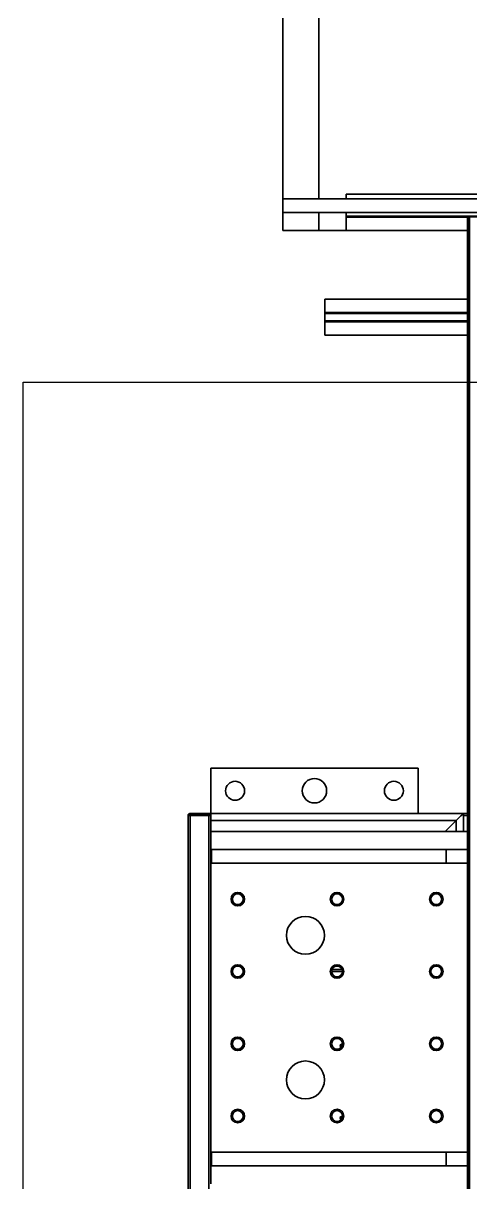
# Model space of a CAD drawing. Header units: millimetres. Extents: x -1052 to 3351, y 0 to 2015.
# Drawn here: x -398.07 to -390.74, y 1691.69 to 1710.65 of the extents above; entities that cross this region are included whole.
import ezdxf

# ---------------------------------------------------------------- set-up
doc = ezdxf.new("R2010")
doc.units = ezdxf.units.MM
doc.layers.add('COLUMN', color=3, linetype='Continuous')

msp = doc.modelspace()

# ---------------------------------------------------------------- linework, layer by layer
at = {"color": 7, "linetype": 'Continuous', "lineweight": 35}
for p, q in [((-393.8074, 1710.7369), (-393.8074, 1707.7785)), ((-393.8074, 1710.7369), (-393.8074, 1707.7785)), ((-393.2158, 1707.7785), (-393.2158, 1710.7369)), ((-393.2158, 1707.7785), (-393.2158, 1710.7369)), ((-390.0355, 1707.8525), (-392.772, 1707.8525)), ((-392.772, 1707.8525), (-392.772, 1707.7785)), ((-390.0355, 1707.8525), (-392.772, 1707.8525)), ((-392.772, 1707.8525), (-392.772, 1707.7785)), ((-390.0355, 1707.7785), (-393.8074, 1707.7785)), ((-393.8074, 1707.7785), (-393.8074, 1707.5566)), ((-390.0355, 1707.7785), (-393.8074, 1707.7785)), ((-393.8074, 1707.7785), (-393.8074, 1707.5566)), ((-393.8074, 1707.5566), (-393.8074, 1707.2608)), ((-390.0207, 1707.5566), (-393.8074, 1707.5566)), ((-393.8074, 1707.5566), (-393.8074, 1707.2608)), ((-390.0207, 1707.5566), (-393.8074, 1707.5566)), ((-393.2158, 1707.2608), (-393.2158, 1707.5566)), ((-393.2158, 1707.2608), (-393.2158, 1707.5566)), ((-392.772, 1707.5566), (-392.772, 1707.2608)), ((-392.772, 1707.5566), (-392.772, 1707.2608)), ((-390.0207, 1707.496), (-392.772, 1707.496)), ((-390.0207, 1707.496), (-392.772, 1707.496)), ((-390.7803, 1707.4812), (-392.772, 1707.4812)), ((-392.772, 1707.4812), (-392.772, 1707.2608)), ((-390.7803, 1707.4812), (-392.772, 1707.4812)), ((-392.772, 1707.4812), (-392.772, 1707.2608)), ((-390.7803, 1677.3074), (-390.7803, 1707.4827)), ((-390.7803, 1707.4827), (-390.7581, 1707.4827)), ((-390.7803, 1677.3074), (-390.7803, 1707.4827)), ((-390.7803, 1707.4827), (-390.7581, 1707.4827)), ((-390.7581, 1677.3074), (-390.7581, 1707.4827)), ((-390.7581, 1707.4827), (-390.7472, 1707.4827)), ((-390.7581, 1677.3074), (-390.7581, 1707.4827)), ((-390.7581, 1707.4827), (-390.7472, 1707.4827)), ((-390.7472, 1677.3074), (-390.7472, 1707.4827)), ((-390.7472, 1707.4827), (-389.597, 1707.4827)), ((-390.7472, 1677.3074), (-390.7472, 1707.4827)), ((-390.7472, 1707.4827), (-389.597, 1707.4827)), ((-393.2158, 1707.2608), (-393.8074, 1707.2608)), ((-393.2158, 1707.2608), (-393.8074, 1707.2608)), ((-392.772, 1707.2608), (-393.2158, 1707.2608)), ((-392.772, 1707.2608), (-393.2158, 1707.2608)), ((-390.7803, 1707.2608), (-392.772, 1707.2608)), ((-390.7803, 1707.2608), (-392.772, 1707.2608)), ((-390.7803, 1706.1366), (-393.1196, 1706.1366)), ((-393.1196, 1706.1366), (-393.1196, 1705.9162)), ((-390.7803, 1706.1366), (-393.1196, 1706.1366)), ((-393.1196, 1706.1366), (-393.1196, 1705.9162)), ((-390.7803, 1705.9162), (-393.1196, 1705.9162)), ((-393.1196, 1705.9162), (-393.1196, 1705.9014)), ((-390.7803, 1705.9162), (-393.1196, 1705.9162)), ((-393.1196, 1705.9162), (-393.1196, 1705.9014)), ((-390.7803, 1705.9014), (-393.1196, 1705.9014)), ((-393.1196, 1705.9014), (-393.1196, 1705.7801)), ((-390.7803, 1705.9014), (-393.1196, 1705.9014)), ((-393.1196, 1705.9014), (-393.1196, 1705.7801)), ((-390.7803, 1705.7801), (-393.1196, 1705.7801)), ((-393.1196, 1705.7801), (-393.1196, 1705.7653)), ((-390.7803, 1705.7801), (-393.1196, 1705.7801)), ((-393.1196, 1705.7801), (-393.1196, 1705.7653)), ((-390.7803, 1705.7653), (-393.1196, 1705.7653)), ((-393.1196, 1705.7653), (-393.1196, 1705.5449)), ((-390.7803, 1705.7653), (-393.1196, 1705.7653)), ((-393.1196, 1705.7653), (-393.1196, 1705.5449)), ((-390.7803, 1705.5449), (-393.1196, 1705.5449)), ((-390.7803, 1705.5449), (-393.1196, 1705.5449)), ((-394.9908, 1698.4597), (-394.9908, 1697.7201)), ((-391.5887, 1698.4597), (-394.9908, 1698.4597)), ((-394.9908, 1698.4597), (-394.9908, 1697.7201)), ((-391.5887, 1698.4597), (-394.9908, 1698.4597)), ((-391.5887, 1697.7201), (-391.5887, 1698.4597)), ((-391.5887, 1697.7201), (-391.5887, 1698.4597)), ((-395.3606, 1689.1739), (-395.3606, 1697.687)), ((-395.3606, 1689.1739), (-395.3606, 1697.687)), ((-395.3275, 1697.7201), (-395.3275, 1697.6979)), ((-395.3275, 1697.7201), (-395.0239, 1697.7201)), ((-395.3275, 1697.7201), (-395.3275, 1697.6979)), ((-395.3275, 1697.7201), (-395.0239, 1697.7201)), ((-395.3275, 1697.6979), (-395.0239, 1697.6979)), ((-395.3275, 1697.6979), (-395.0239, 1697.6979)), ((-395.3275, 1689.1735), (-395.3275, 1697.6874)), ((-395.3275, 1697.6874), (-395.0239, 1697.6874)), ((-395.3275, 1689.1735), (-395.3275, 1697.6874)), ((-395.3275, 1697.6874), (-395.0239, 1697.6874)), ((-395.0239, 1697.6979), (-395.0239, 1697.7201)), ((-395.0239, 1697.6979), (-395.0239, 1697.7201)), ((-395.0239, 1689.1735), (-395.0239, 1697.6874)), ((-395.0239, 1689.1735), (-395.0239, 1697.6874)), ((-394.9908, 1697.687), (-395.013, 1697.687)), ((-394.9908, 1697.687), (-395.013, 1697.687)), ((-390.8491, 1697.7201), (-394.9908, 1697.7201)), ((-394.9908, 1697.7201), (-394.9908, 1697.6017)), ((-390.8491, 1697.7201), (-394.9908, 1697.7201)), ((-394.9908, 1697.7201), (-394.9908, 1697.6017)), ((-390.9674, 1697.6017), (-394.9908, 1697.6017)), ((-394.9908, 1697.6017), (-394.9908, 1697.4242)), ((-390.9674, 1697.6017), (-394.9908, 1697.6017)), ((-394.9908, 1697.6017), (-394.9908, 1697.4242)), ((-391.1449, 1697.4242), (-390.9674, 1697.6017)), ((-391.1449, 1697.4242), (-390.9674, 1697.6017)), ((-390.9674, 1697.4242), (-390.9674, 1697.6017)), ((-390.9674, 1697.4242), (-390.9674, 1697.6017)), ((-390.8491, 1697.7201), (-390.7803, 1697.7201)), ((-390.8491, 1697.4242), (-390.8491, 1697.7201)), ((-390.8491, 1697.7201), (-390.7803, 1697.7201)), ((-390.8491, 1697.4242), (-390.8491, 1697.7201)), ((-390.8491, 1697.687), (-390.7803, 1697.687)), ((-390.8491, 1697.687), (-390.7803, 1697.687)), ((-390.7803, 1697.4242), (-394.9908, 1697.4242)), ((-394.9908, 1697.4242), (-394.9908, 1691.6554)), ((-390.7803, 1697.4242), (-394.9908, 1697.4242)), ((-394.9908, 1697.4242), (-394.9908, 1691.6554)), ((-394.976, 1696.9065), (-394.976, 1697.1284)), ((-391.1301, 1697.1284), (-394.976, 1697.1284)), ((-394.976, 1696.9065), (-394.976, 1697.1284)), ((-391.1301, 1697.1284), (-394.976, 1697.1284)), ((-391.1301, 1696.9065), (-391.1301, 1697.1284)), ((-390.7803, 1697.1284), (-391.1301, 1697.1284)), ((-391.1301, 1696.9065), (-391.1301, 1697.1284)), ((-390.7803, 1697.1284), (-391.1301, 1697.1284)), ((-391.1301, 1696.9065), (-394.976, 1696.9065)), ((-391.1301, 1696.9065), (-394.976, 1696.9065)), ((-390.7803, 1696.9065), (-391.1301, 1696.9065)), ((-390.7803, 1696.9065), (-391.1301, 1696.9065)), ((-392.8312, 1695.1315), (-393.0087, 1695.1315)), ((-392.8312, 1695.1315), (-393.0087, 1695.1315)), ((-392.8376, 1695.1646), (-393.0023, 1695.1646)), ((-392.8376, 1695.1646), (-393.0023, 1695.1646)), ((-392.8453, 1693.9398), (-392.867, 1693.9237)), ((-392.8293, 1693.9398), (-392.867, 1693.9119)), ((-392.8453, 1693.9398), (-392.867, 1693.9237)), ((-392.8293, 1693.9398), (-392.867, 1693.9119)), ((-392.8316, 1693.9398), (-392.846, 1693.9398)), ((-392.8316, 1693.9398), (-392.846, 1693.9398)), ((-392.841, 1692.7282), (-392.8668, 1692.7278)), ((-392.841, 1692.7282), (-392.8668, 1692.7278)), ((-392.8448, 1692.7208), (-392.8628, 1692.7205)), ((-392.8448, 1692.7208), (-392.8628, 1692.7205)), ((-392.8486, 1692.7133), (-392.8528, 1692.7132)), ((-392.8486, 1692.7133), (-392.8528, 1692.7132)), ((-392.8316, 1692.7564), (-392.846, 1692.7564)), ((-392.8316, 1692.7564), (-392.846, 1692.7564)), ((-394.976, 1692.1731), (-394.976, 1691.9513)), ((-391.1301, 1692.1731), (-394.976, 1692.1731)), ((-394.976, 1692.1731), (-394.976, 1691.9513)), ((-391.1301, 1692.1731), (-394.976, 1692.1731)), ((-391.1301, 1692.1731), (-391.1301, 1691.9513)), ((-390.7803, 1692.1731), (-391.1301, 1692.1731)), ((-391.1301, 1692.1731), (-391.1301, 1691.9513)), ((-390.7803, 1692.1731), (-391.1301, 1692.1731)), ((-391.1301, 1691.9513), (-394.976, 1691.9513)), ((-391.1301, 1691.9513), (-394.976, 1691.9513)), ((-390.7803, 1691.9513), (-391.1301, 1691.9513)), ((-390.7803, 1691.9513), (-391.1301, 1691.9513))]:
    msp.add_line(p, q, dxfattribs=at)
for points in [[(-390.9674, 1697.6017), (-390.9443, 1697.6248), (-390.9221, 1697.647), (-390.9017, 1697.6675), (-390.8837, 1697.6854), (-390.869, 1697.7001), (-390.8581, 1697.7111), (-390.8514, 1697.7178), (-390.8491, 1697.7201)], [(-390.8491, 1697.7201), (-390.8509, 1697.7183), (-390.8562, 1697.7129), (-390.8649, 1697.7042), (-390.8768, 1697.6924), (-390.8914, 1697.6778), (-390.9083, 1697.6609), (-390.9269, 1697.6422), (-390.9469, 1697.6223), (-390.9674, 1697.6017)], [(-390.9674, 1697.6017), (-390.9443, 1697.6248), (-390.9221, 1697.647), (-390.9017, 1697.6675), (-390.8837, 1697.6854), (-390.869, 1697.7001), (-390.8581, 1697.7111), (-390.8514, 1697.7178), (-390.8491, 1697.7201)], [(-390.8491, 1697.7201), (-390.8509, 1697.7183), (-390.8562, 1697.7129), (-390.8649, 1697.7042), (-390.8768, 1697.6924), (-390.8914, 1697.6778), (-390.9083, 1697.6609), (-390.9269, 1697.6422), (-390.9469, 1697.6223), (-390.9674, 1697.6017)]]:
    msp.add_lwpolyline(points, dxfattribs=at)
for centre, radius in [((-394.5914, 1698.0899), 0.1553), ((-394.5914, 1698.0899), 0.1553), ((-393.2897, 1698.0899), 0.1997), ((-393.2897, 1698.0899), 0.1997), ((-391.9881, 1698.0899), 0.1553), ((-391.9881, 1698.0899), 0.1553), ((-394.547, 1696.3148), 0.1109), ((-394.547, 1696.3148), 0.1109), ((-394.547, 1696.3148), 0.0888), ((-394.547, 1696.3148), 0.0888), ((-392.9199, 1696.3148), 0.1109), ((-392.9199, 1696.3148), 0.1109), ((-392.9199, 1696.3148), 0.0888), ((-392.9199, 1696.3148), 0.0888), ((-391.2928, 1696.3148), 0.1109), ((-391.2928, 1696.3148), 0.1109), ((-391.2928, 1696.3148), 0.0888), ((-391.2928, 1696.3148), 0.0888), ((-393.4377, 1695.7232), 0.3106), ((-393.4377, 1695.7232), 0.3106), ((-394.547, 1695.1315), 0.1109), ((-394.547, 1695.1315), 0.1109), ((-394.547, 1695.1315), 0.0888), ((-394.547, 1695.1315), 0.0888), ((-392.9199, 1695.1315), 0.1109), ((-392.9199, 1695.1315), 0.1109), ((-392.9199, 1695.1315), 0.0888), ((-392.9199, 1695.1315), 0.0888), ((-391.2928, 1695.1315), 0.1109), ((-391.2928, 1695.1315), 0.1109), ((-391.2928, 1695.1315), 0.0888), ((-391.2928, 1695.1315), 0.0888), ((-394.547, 1693.9482), 0.1109), ((-394.547, 1693.9482), 0.1109), ((-394.547, 1693.9482), 0.0888), ((-394.547, 1693.9482), 0.0888), ((-392.9199, 1693.9482), 0.1109), ((-392.9199, 1693.9482), 0.1109), ((-392.9199, 1693.9482), 0.0888), ((-392.9199, 1693.9482), 0.0888), ((-391.2928, 1693.9482), 0.1109), ((-391.2928, 1693.9482), 0.1109), ((-391.2928, 1693.9482), 0.0888), ((-391.2928, 1693.9482), 0.0888), ((-393.4377, 1693.3565), 0.3106), ((-393.4377, 1693.3565), 0.3106), ((-394.547, 1692.7648), 0.1109), ((-394.547, 1692.7648), 0.1109), ((-394.547, 1692.7648), 0.0888), ((-394.547, 1692.7648), 0.0888), ((-392.9199, 1692.7648), 0.1109), ((-392.9199, 1692.7648), 0.1109), ((-392.9199, 1692.7648), 0.0888), ((-392.9199, 1692.7648), 0.0888), ((-391.2928, 1692.7648), 0.1109), ((-391.2928, 1692.7648), 0.1109), ((-391.2928, 1692.7648), 0.0888), ((-391.2928, 1692.7648), 0.0888)]:
    msp.add_circle(centre, radius, dxfattribs=at)
for centre, end in [((-392.846, 1693.9176), 263.58836), ((-392.846, 1693.9176), 263.58836), ((-392.846, 1692.7343), 263.58832), ((-392.846, 1692.7343), 263.58832)]:
    msp.add_arc(centre, 0.0222, 90, end, dxfattribs=at)
for points, knots in [([(-395.3275, 1697.7201), (-395.3318, 1697.7196), (-395.3405, 1697.7186), (-395.3514, 1697.7109), (-395.3591, 1697.7), (-395.3601, 1697.6913), (-395.3606, 1697.687)], [0, 0, 0, 0, 0.8759281, 1.7519597, 2.6278242, 3.5037524, 3.5037524, 3.5037524, 3.5037524]), ([(-395.3275, 1697.7201), (-395.3318, 1697.7196), (-395.3405, 1697.7186), (-395.3514, 1697.7109), (-395.3591, 1697.7), (-395.3601, 1697.6913), (-395.3606, 1697.687)], [0, 0, 0, 0, 0.8759281, 1.7519597, 2.6278242, 3.5037524, 3.5037524, 3.5037524, 3.5037524]), ([(-395.3606, 1697.687), (-395.3601, 1697.687), (-395.3591, 1697.6871), (-395.3514, 1697.6872), (-395.3405, 1697.6873), (-395.3318, 1697.6874), (-395.3275, 1697.6874)], [0, 0, 0, 0, 0.5592261, 1.1183486, 1.6776831, 2.2369092, 2.2369092, 2.2369092, 2.2369092]), ([(-395.3606, 1697.687), (-395.3601, 1697.687), (-395.3591, 1697.6871), (-395.3514, 1697.6872), (-395.3405, 1697.6873), (-395.3318, 1697.6874), (-395.3275, 1697.6874)], [0, 0, 0, 0, 0.5592261, 1.1183486, 1.6776831, 2.2369092, 2.2369092, 2.2369092, 2.2369092]), ([(-395.3275, 1697.6979), (-395.3289, 1697.6977), (-395.3318, 1697.6974), (-395.3354, 1697.6949), (-395.3379, 1697.6913), (-395.3382, 1697.6884), (-395.3384, 1697.687)], [0, 0, 0, 0, 0.2886294, 0.5770128, 0.8655591, 1.1540712, 1.1540712, 1.1540712, 1.1540712]), ([(-395.3275, 1697.6979), (-395.3289, 1697.6977), (-395.3318, 1697.6974), (-395.3354, 1697.6949), (-395.3379, 1697.6913), (-395.3382, 1697.6884), (-395.3384, 1697.687)], [0, 0, 0, 0, 0.2886294, 0.5770128, 0.8655591, 1.1540712, 1.1540712, 1.1540712, 1.1540712]), ([(-394.9908, 1697.687), (-394.9912, 1697.6907), (-394.9919, 1697.6982), (-394.9977, 1697.7083), (-395.0064, 1697.7158), (-395.0157, 1697.7196), (-395.0217, 1697.7199), (-395.0239, 1697.7201)], [0, 0, 0, 0, 0.7526018, 1.5221431, 2.2918365, 3.0613605, 3.5080903, 3.5080903, 3.5080903, 3.5080903]), ([(-394.9908, 1697.687), (-394.9912, 1697.6907), (-394.9919, 1697.6982), (-394.9977, 1697.7083), (-395.0064, 1697.7158), (-395.0157, 1697.7196), (-395.0217, 1697.7199), (-395.0239, 1697.7201)], [0, 0, 0, 0, 0.7526018, 1.5221431, 2.2918365, 3.0613605, 3.5080903, 3.5080903, 3.5080903, 3.5080903]), ([(-395.013, 1697.687), (-395.0132, 1697.6886), (-395.0136, 1697.6916), (-395.0164, 1697.6952), (-395.02, 1697.6975), (-395.0226, 1697.6978), (-395.0239, 1697.6979)], [0, 0, 0, 0, 0.3165222, 0.6107659, 0.9049149, 1.153932, 1.153932, 1.153932, 1.153932]), ([(-395.013, 1697.687), (-395.0132, 1697.6886), (-395.0136, 1697.6916), (-395.0164, 1697.6952), (-395.02, 1697.6975), (-395.0226, 1697.6978), (-395.0239, 1697.6979)], [0, 0, 0, 0, 0.3165222, 0.6107659, 0.9049149, 1.153932, 1.153932, 1.153932, 1.153932]), ([(-395.0239, 1697.6874), (-395.0202, 1697.6866), (-395.0126, 1697.6851), (-395.0026, 1697.6827), (-394.995, 1697.6803), (-394.9913, 1697.6782), (-394.9909, 1697.677), (-394.9908, 1697.6765)], [0, 0, 0, 0, 0.5156384, 1.0427734, 1.5700001, 2.0972266, 2.403159, 2.403159, 2.403159, 2.403159]), ([(-395.0239, 1697.6874), (-395.0202, 1697.6866), (-395.0126, 1697.6851), (-395.0026, 1697.6827), (-394.995, 1697.6803), (-394.9913, 1697.6782), (-394.9909, 1697.677), (-394.9908, 1697.6765)], [0, 0, 0, 0, 0.5156384, 1.0427734, 1.5700001, 2.0972266, 2.403159, 2.403159, 2.403159, 2.403159])]:
    msp.add_open_spline(points, degree=3, knots=knots, dxfattribs=at)
at = {"layer": 'COLUMN'}
msp.add_lwpolyline([(-398.065, 1704.7765), (-383.2732, 1704.7765), (-383.2732, 1689.9847), (-398.065, 1689.9847)], close=True, dxfattribs=at)

doc.saveas('drawing.dxf')
